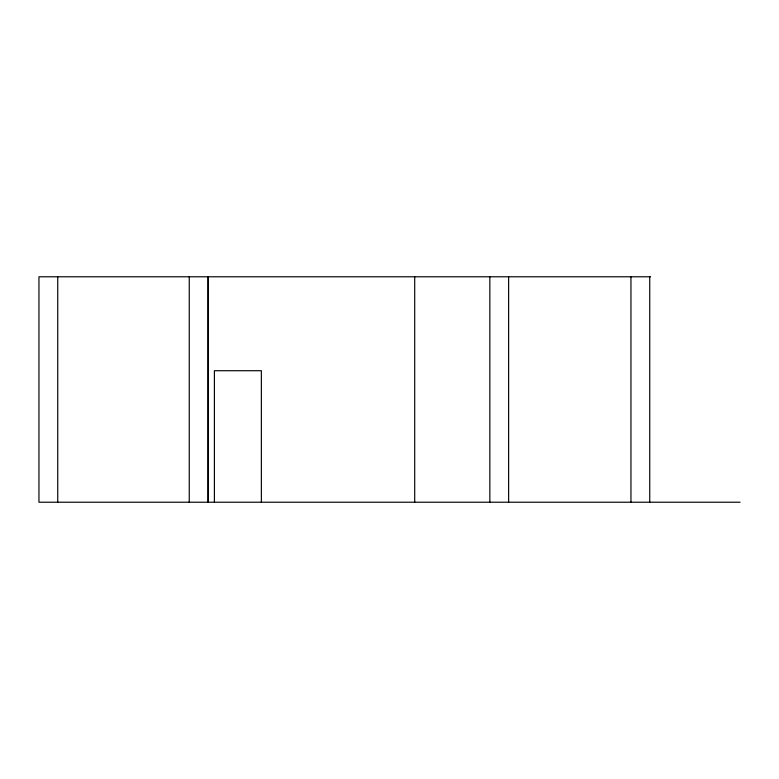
<?xml version="1.0" encoding="UTF-8"?>
<svg xmlns="http://www.w3.org/2000/svg" width="779" height="779" viewBox="0 0 779 779"><rect width="100%" height="100%" fill="white"/><g stroke="black" fill="none" stroke-linecap="round" stroke-linejoin="round"><path stroke-width="1.17" d="M650.611 276.779L38.95 276.779L38.95 502.221L740.05 502.221M649.735 276.779L649.735 502.221M630.951 276.779L630.951 502.221M508.629 276.779L508.629 502.221M489.845 276.779L489.845 502.221M414.701 276.779L414.701 502.221M261.364 502.221L261.364 370.716L214.4 370.716L214.4 502.221M208.236 276.779L208.236 502.221M208.032 276.779L208.032 502.221M189.248 276.779L189.248 502.221M57.734 276.779L57.734 502.221"/></g></svg>
